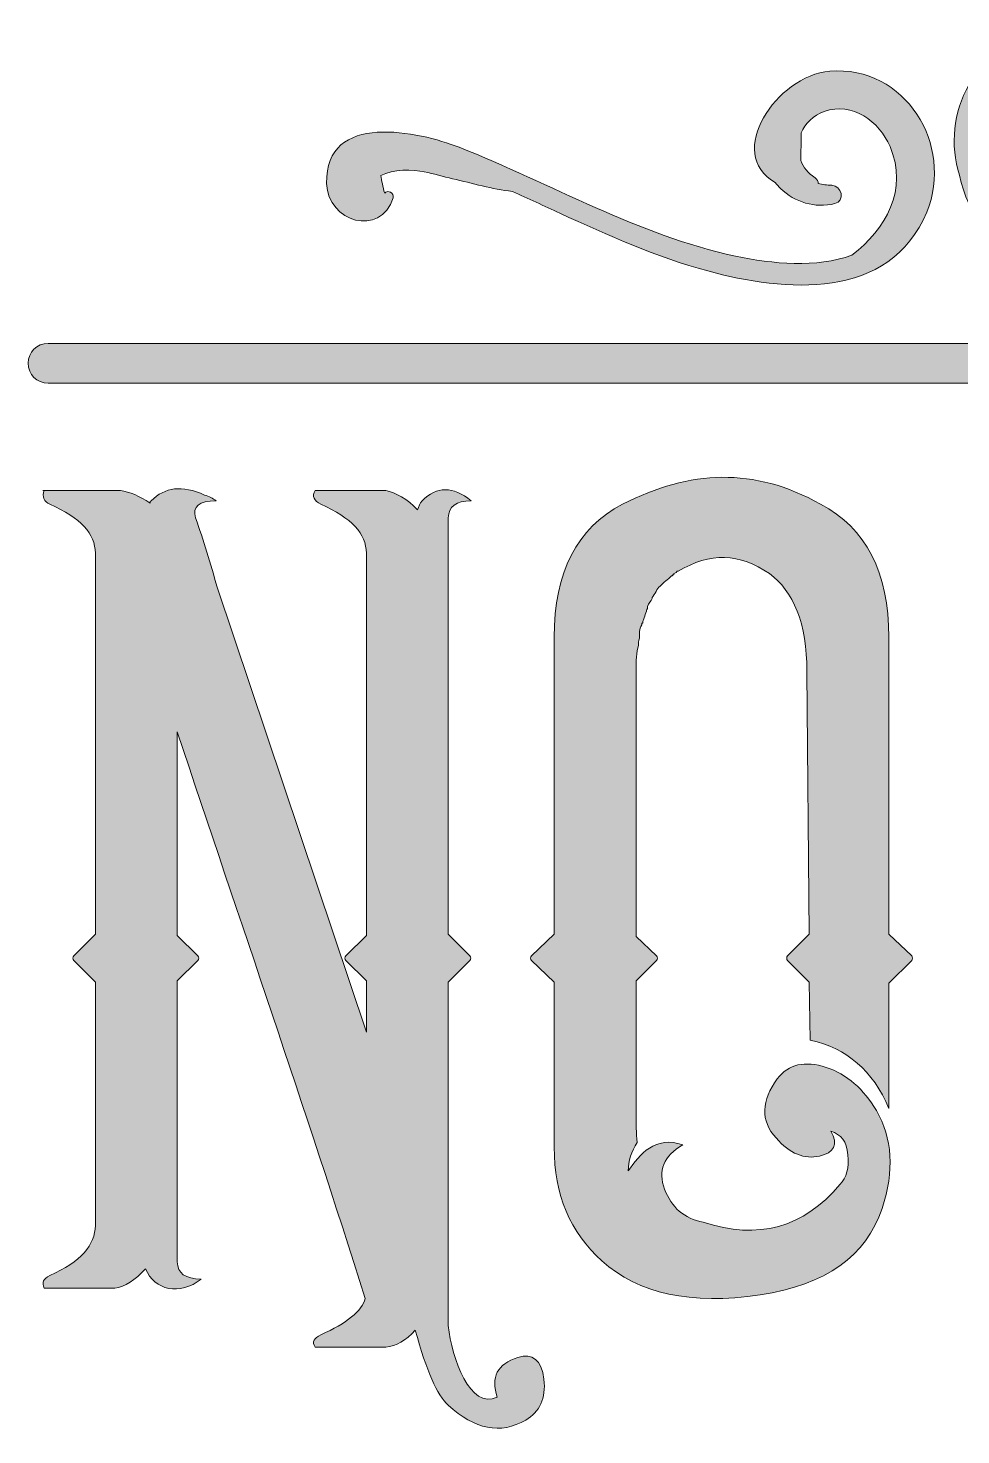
# Model space of a CAD drawing. Header units: inches. Extents: x 72 to 1008, y -817 to -264.
# Drawn here: x 72 to 262.4, y -559.3 to -272 of the extents above; entities that cross this region are included whole.
import ezdxf

# ---------------------------------------------------------------- set-up
doc = ezdxf.new("R2010")
doc.units = ezdxf.units.IN
doc.header["$MEASUREMENT"] = 0
doc.layers.add('Layer 1', color=7, linetype='Continuous')

# ---------------------------------------------------------------- blocks, each defined once
blk = doc.blocks.new('block 10')
at = {"layer": 'Layer 1', "true_color": 0x680b10}
h = blk.add_hatch(color=246, dxfattribs=at)
h.dxf.hatch_style = 2
edge = h.paths.add_edge_path()
edge.add_spline(control_points=[(338.97, -296.37), (339.34, -294.51), (342.25, -294.89), (342.26, -296.74), (342.27, -304.88), (333.65, -310.41), (327.35, -314.31), (319.04, -319.45), (309.65, -322.77), (299.95, -323.83), (284.64, -325.51), (265.35, -318.76), (262.11, -302.02), (258.2, -289.84), (265.06, -274.51), (280.11, -274.27), (298.55, -273.98), (306.34, -299.1), (288.51, -306.84), (287.86, -307.12), (287.31, -306.91), (286.91, -306.5), (285.31, -306.35), (284.84, -303.82), (286.2, -302.73), (301.98, -290.03), (277.62, -272.01), (268.18, -290.14), (262.5, -301.06), (271.13, -312.68), (281.2, -316.86), (291.2, -320.98), (302.81, -319.52), (312.79, -316.02), (320.8, -313.2), (337.12, -305.77), (338.97, -296.37)], knot_values=[0, 0, 0, 0, 1, 1, 1, 2, 2, 2, 3, 3, 3, 4, 4, 4, 5, 5, 5, 6, 6, 6, 7, 7, 7, 8, 8, 8, 9, 9, 9, 10, 10, 10, 11, 11, 11, 12, 12, 12, 12], degree=3, periodic=1)
at = {"layer": 'Layer 1', "lineweight": 0}
blk.add_open_spline([(338.97, -296.37), (339.34, -294.51), (342.25, -294.89), (342.26, -296.74), (342.27, -304.88), (333.65, -310.41), (327.35, -314.31), (319.04, -319.45), (309.65, -322.77), (299.95, -323.83), (284.64, -325.51), (265.35, -318.76), (262.11, -302.02), (258.2, -289.84), (265.06, -274.51), (280.11, -274.27), (298.55, -273.98), (306.34, -299.1), (288.51, -306.84), (287.86, -307.12), (287.31, -306.91), (286.91, -306.5), (285.31, -306.35), (284.84, -303.82), (286.2, -302.73), (301.98, -290.03), (277.62, -272.01), (268.18, -290.14), (262.5, -301.06), (271.13, -312.68), (281.2, -316.86), (291.2, -320.98), (302.81, -319.52), (312.79, -316.02), (320.8, -313.2), (337.12, -305.77), (338.97, -296.37)], degree=3, knots=[0, 0, 0, 0, 1, 1, 1, 2, 2, 2, 3, 3, 3, 4, 4, 4, 5, 5, 5, 6, 6, 6, 7, 7, 7, 8, 8, 8, 9, 9, 9, 10, 10, 10, 11, 11, 11, 12, 12, 12, 12], dxfattribs=at)
blk = doc.blocks.new('block 11')
at = {"layer": 'Layer 1', "true_color": 0x680b10}
h = blk.add_hatch(color=246, dxfattribs=at)
h.dxf.hatch_style = 2
edge = h.paths.add_edge_path()
edge.add_spline(control_points=[(235.65, -280.81), (251.01, -279.54), (261.05, -295.88), (255.42, -309.57), (247.93, -327.75), (226.36, -325.9), (210.73, -321.61), (200.3, -318.75), (190.37, -314.34), (180.57, -309.82), (177.32, -308.32), (174.1, -306.82), (170.86, -305.35), (166.74, -304.9), (162.68, -303.69), (158.65, -302.78), (156.73, -302.33), (154.82, -301.74), (152.88, -301.36), (150.73, -300.94), (146.37, -300.67), (144.03, -302.14), (144.19, -303.18), (144.4, -304.36), (144.79, -305.72), (145.41, -304.9), (146.82, -305.74), (146.52, -306.67), (143.96, -314.74), (133.14, -311.66), (132.95, -303.74), (132.57, -288.9), (151.87, -293.15), (159.99, -296.35), (178.77, -303.75), (196.48, -314.34), (216.38, -318.56), (223.95, -320.18), (232.94, -321.05), (240.14, -318.36), (247.08, -313.04), (251.69, -305), (247.93, -296.18), (245.74, -291.06), (240.25, -287.03), (234.52, -289.03), (232.23, -289.83), (230.62, -291.49), (229.81, -293.42), (229.78, -295.31), (229.75, -297.19), (229.74, -299.06), (230.26, -300.4), (231.21, -301.63), (232.64, -302.57), (233.13, -302.9), (233.29, -303.34), (233.29, -303.77), (234.17, -303.98), (235.09, -304.07), (236.03, -304.1), (238.11, -304.16), (238.81, -307.31), (236.65, -307.85), (232.62, -308.85), (228.5, -307.6), (225.55, -304.73), (225.2, -304.4), (224.84, -303.98), (224.47, -303.52), (214.17, -297.68), (224.73, -281.71), (235.65, -280.81)], knot_values=[0, 0, 0, 0, 1, 1, 1, 2, 2, 2, 3, 3, 3, 4, 4, 4, 5, 5, 5, 6, 6, 6, 7, 7, 7, 8, 8, 8, 9, 9, 9, 10, 10, 10, 11, 11, 11, 12, 12, 12, 13, 13, 13, 14, 14, 14, 15, 15, 15, 16, 16, 16, 17, 17, 17, 18, 18, 18, 19, 19, 19, 20, 20, 20, 21, 21, 21, 22, 22, 22, 23, 23, 23, 24, 24, 24, 24], degree=3, periodic=1)
at = {"layer": 'Layer 1', "lineweight": 0}
blk.add_open_spline([(235.65, -280.81), (251.01, -279.54), (261.05, -295.88), (255.42, -309.57), (247.93, -327.75), (226.36, -325.9), (210.73, -321.61), (200.3, -318.75), (190.37, -314.34), (180.57, -309.82), (177.32, -308.32), (174.1, -306.82), (170.86, -305.35), (166.74, -304.9), (162.68, -303.69), (158.65, -302.78), (156.73, -302.33), (154.82, -301.74), (152.88, -301.36), (150.73, -300.94), (146.37, -300.67), (144.03, -302.14), (144.19, -303.18), (144.4, -304.36), (144.79, -305.72), (145.41, -304.9), (146.82, -305.74), (146.52, -306.67), (143.96, -314.74), (133.14, -311.66), (132.95, -303.74), (132.57, -288.9), (151.87, -293.15), (159.99, -296.35), (178.77, -303.75), (196.48, -314.34), (216.38, -318.56), (223.95, -320.18), (232.94, -321.05), (240.14, -318.36), (247.08, -313.04), (251.69, -305), (247.93, -296.18), (245.74, -291.06), (240.25, -287.03), (234.52, -289.03), (232.23, -289.83), (230.62, -291.49), (229.81, -293.42), (229.78, -295.31), (229.75, -297.19), (229.74, -299.06), (230.26, -300.4), (231.21, -301.63), (232.64, -302.57), (233.13, -302.9), (233.29, -303.34), (233.29, -303.77), (234.17, -303.98), (235.09, -304.07), (236.03, -304.1), (238.11, -304.16), (238.81, -307.31), (236.65, -307.85), (232.62, -308.85), (228.5, -307.6), (225.55, -304.73), (225.2, -304.4), (224.84, -303.98), (224.47, -303.52), (214.17, -297.68), (224.73, -281.71), (235.65, -280.81)], degree=3, knots=[0, 0, 0, 0, 1, 1, 1, 2, 2, 2, 3, 3, 3, 4, 4, 4, 5, 5, 5, 6, 6, 6, 7, 7, 7, 8, 8, 8, 9, 9, 9, 10, 10, 10, 11, 11, 11, 12, 12, 12, 13, 13, 13, 14, 14, 14, 15, 15, 15, 16, 16, 16, 17, 17, 17, 18, 18, 18, 19, 19, 19, 20, 20, 20, 21, 21, 21, 22, 22, 22, 23, 23, 23, 24, 24, 24, 24], dxfattribs=at)
blk = doc.blocks.new('block 3')
at = {"layer": 'Layer 1'}
for name in ['block 10', 'block 11']:
    blk.add_blockref(name, (0, 0), dxfattribs=at)
blk = doc.blocks.new('block 13')
at = {"layer": 'Layer 1', "true_color": 0x680b10}
h = blk.add_hatch(color=246, dxfattribs=at)
h.dxf.hatch_style = 2
edge = h.paths.add_edge_path()
edge.add_spline(control_points=[(205.64, -500.07), (201.69, -502.39), (200.53, -505.41), (201.92, -509.13), (203.32, -512.85), (205.87, -515.17), (209.82, -515.87), (220.98, -519.59), (230.27, -517.03), (237.71, -508.2), (239.1, -506.8), (239.57, -504.71), (239.33, -502.16), (239.1, -499.37), (237.94, -497.97), (235.85, -497.28), (237.47, -500.07), (236.55, -501.69), (233.52, -502.39), (230.5, -503.09), (227.48, -501.93), (224.69, -498.67), (221.44, -495.19), (221.67, -491), (224.93, -486.59), (227.25, -483.57), (230.5, -482.87), (234.92, -484.26), (239.1, -485.66), (242.59, -488.68), (245.14, -493.09), (248.4, -498.67), (248.86, -505.41), (246.31, -513.08), (243.05, -522.84), (234.92, -528.65), (221.44, -530.74), (207.27, -532.83), (196.58, -530.51), (189.14, -523.77), (182.64, -517.96), (179.38, -510.29), (179.38, -500.53), (179.38, -500.53), (179.38, -466.84), (179.38, -466.84), (179.38, -466.84), (174.73, -462.42), (174.73, -462.42), (174.5, -462.19), (174.5, -461.72), (174.73, -461.49), (174.73, -461.49), (179.38, -457.08), (179.38, -457.08), (179.38, -457.08), (179.38, -396.43), (179.38, -396.43), (179.38, -383.18), (184.03, -374.12), (193.32, -369.24), (207.27, -362.27), (220.05, -361.57), (233.76, -369.24), (243.05, -374.12), (247.7, -383.18), (247.7, -396.43), (247.7, -396.43), (247.7, -457.08), (247.7, -457.08), (247.7, -457.08), (252.35, -461.49), (252.35, -461.49), (252.58, -461.72), (252.58, -462.19), (252.35, -462.42), (252.35, -462.42), (247.7, -467.07), (247.7, -467.07), (247.7, -467.07), (247.7, -492.63), (247.7, -492.63), (244.45, -484.96), (239.1, -480.31), (231.66, -478.69), (231.66, -478.69), (231.43, -466.84), (231.43, -466.84), (231.43, -466.84), (227.02, -462.42), (227.02, -462.42), (226.79, -462.19), (226.79, -461.72), (227.02, -461.49), (227.02, -461.49), (231.43, -457.08), (231.43, -457.08), (231.43, -457.08), (230.97, -403.4), (230.97, -403.4), (230.97, -393.64), (228.18, -386.9), (223.3, -383.42), (217.26, -379.23), (211.22, -379), (204.71, -382.95), (204.71, -382.95), (204.48, -382.95), (204.48, -382.95), (204.48, -382.95), (204.25, -383.18), (204.25, -383.18), (204.01, -383.18), (204.01, -383.42), (203.78, -383.42), (203.78, -383.42), (203.78, -383.65), (203.78, -383.65), (203.78, -383.65), (203.55, -383.65), (203.55, -383.65), (203.55, -383.65), (203.55, -383.88), (203.55, -383.88), (203.55, -383.88), (203.32, -383.88), (203.32, -383.88), (202.62, -384.58), (201.69, -385.27), (200.99, -385.97), (200.29, -386.44), (200.06, -387.6), (199.37, -388.3), (199.37, -388.3), (199.37, -388.53), (199.37, -388.53), (199.13, -388.99), (198.67, -389.46), (198.44, -390.15), (198.44, -390.15), (198.44, -390.39), (198.44, -390.39), (198.44, -390.62), (198.2, -390.85), (198.2, -391.08), (197.97, -391.55), (197.97, -392.01), (197.74, -392.48), (197.74, -392.71), (197.51, -392.94), (197.51, -393.18), (197.51, -393.18), (197.51, -393.41), (197.51, -393.41), (197.51, -393.64), (197.28, -393.41), (197.28, -393.64), (197.28, -393.64), (197.28, -393.87), (197.28, -393.87), (197.04, -394.34), (196.81, -394.8), (196.81, -395.27), (196.81, -395.27), (196.81, -395.5), (196.81, -395.5), (196.81, -395.5), (196.81, -395.96), (196.81, -395.96), (196.81, -395.96), (196.81, -396.2), (196.81, -396.2), (196.81, -396.66), (196.58, -397.36), (196.58, -397.82), (196.58, -397.82), (196.58, -398.05), (196.58, -398.05), (196.58, -398.05), (196.35, -399.22), (196.35, -399.22), (196.35, -399.22), (196.11, -401.08), (196.11, -401.08), (196.11, -401.08), (196.11, -457.54), (196.11, -457.54), (196.11, -457.54), (200.29, -461.49), (200.29, -461.49), (200.53, -461.72), (200.53, -462.19), (200.29, -462.42), (200.29, -462.42), (196.11, -466.6), (196.11, -466.6), (196.11, -466.6), (196.11, -493.79), (196.11, -493.79), (196.11, -495.65), (196.11, -497.74), (196.35, -499.6), (195.18, -501.46), (194.49, -503.32), (194.49, -505.41), (196.81, -501.93), (200.06, -498.21), (205.64, -500.07)], knot_values=[0, 0, 0, 0, 1, 1, 1, 2, 2, 2, 3, 3, 3, 4, 4, 4, 5, 5, 5, 6, 6, 6, 7, 7, 7, 8, 8, 8, 9, 9, 9, 10, 10, 10, 11, 11, 11, 12, 12, 12, 13, 13, 13, 14, 14, 14, 15, 15, 15, 16, 16, 16, 17, 17, 17, 18, 18, 18, 19, 19, 19, 20, 20, 20, 21, 21, 21, 22, 22, 22, 23, 23, 23, 24, 24, 24, 25, 25, 25, 26, 26, 26, 27, 27, 27, 28, 28, 28, 29, 29, 29, 30, 30, 30, 31, 31, 31, 32, 32, 32, 33, 33, 33, 34, 34, 34, 35, 35, 35, 36, 36, 36, 37, 37, 37, 38, 38, 38, 39, 39, 39, 40, 40, 40, 41, 41, 41, 42, 42, 42, 43, 43, 43, 44, 44, 44, 45, 45, 45, 46, 46, 46, 47, 47, 47, 48, 48, 48, 49, 49, 49, 50, 50, 50, 51, 51, 51, 52, 52, 52, 53, 53, 53, 54, 54, 54, 55, 55, 55, 56, 56, 56, 57, 57, 57, 58, 58, 58, 59, 59, 59, 60, 60, 60, 61, 61, 61, 62, 62, 62, 63, 63, 63, 64, 64, 64, 65, 65, 65, 66, 66, 66, 67, 67, 67, 68, 68, 68, 69, 69, 69, 69], degree=3, periodic=1)
h = blk.add_hatch(color=246, dxfattribs=at)
h.dxf.hatch_style = 2
edge = h.paths.add_edge_path()
edge.add_spline(control_points=[(95.97, -525.39), (93.88, -527.72), (91.79, -529.11), (89.69, -529.34), (89.69, -529.34), (75.29, -529.34), (75.29, -529.34), (74.82, -528.18), (75.05, -527.49), (76.45, -526.79), (82.72, -524), (85.74, -520.51), (85.74, -516.56), (85.74, -516.56), (85.74, -466.84), (85.74, -466.84), (85.74, -466.84), (81.33, -462.42), (81.33, -462.42), (81.1, -462.19), (81.1, -461.72), (81.33, -461.49), (81.33, -461.49), (85.74, -457.08), (85.74, -457.08), (85.74, -457.08), (85.74, -379.23), (85.74, -379.23), (85.74, -375.28), (82.72, -372.03), (76.45, -369.24), (75.29, -368.78), (74.82, -367.61), (75.29, -366.45), (75.29, -366.45), (75.05, -366.45), (75.05, -366.45), (75.05, -366.45), (90.86, -366.45), (90.86, -366.45), (92.71, -366.68), (94.81, -367.61), (96.9, -369.01), (96.9, -368.78), (96.9, -368.54), (97.13, -368.54), (99.92, -365.76), (103.4, -365.29), (108.05, -367.38), (108.98, -367.61), (109.68, -368.08), (110.38, -368.54), (106.89, -368.54), (105.5, -369.71), (106.19, -372.03), (107.82, -376.68), (109.21, -381.32), (110.61, -386.2), (110.61, -386.2), (141.05, -477.06), (141.05, -477.06), (141.05, -477.06), (141.05, -466.6), (141.05, -466.6), (141.05, -466.6), (136.87, -462.42), (136.87, -462.42), (136.63, -462.19), (136.63, -461.72), (136.87, -461.49), (136.87, -461.49), (141.05, -457.31), (141.05, -457.31), (141.05, -457.31), (141.05, -379.23), (141.05, -379.23), (141.05, -375.28), (138.03, -372.03), (131.75, -369.24), (130.36, -368.54), (129.89, -367.61), (130.59, -366.45), (130.59, -366.45), (145, -366.45), (145, -366.45), (147.09, -366.92), (149.41, -368.08), (151.5, -370.4), (151.74, -369.71), (151.97, -369.01), (152.43, -368.54), (155.46, -365.52), (158.71, -365.52), (162.43, -368.54), (159.41, -368.54), (157.78, -369.71), (157.78, -372.03), (157.78, -372.03), (157.78, -457.08), (157.78, -457.08), (157.78, -457.08), (162.19, -461.49), (162.19, -461.49), (162.43, -461.72), (162.43, -462.19), (162.19, -462.42), (162.19, -462.42), (157.78, -466.84), (157.78, -466.84), (157.78, -466.84), (157.78, -537.01), (157.78, -537.01), (158.48, -543.75), (162.19, -554.21), (167.77, -551.65), (166.38, -547.47), (167.77, -544.91), (171.95, -543.52), (174.97, -542.59), (176.83, -543.98), (177.3, -547.94), (177.76, -551.88), (176.37, -554.67), (173.58, -556.3), (168.47, -559.32), (163.12, -558.16), (157.78, -553.28), (155.46, -551.19), (153.36, -546.31), (151.04, -537.94), (149.18, -540.03), (147.09, -541.2), (145, -541.43), (145, -541.43), (130.59, -541.43), (130.59, -541.43), (129.89, -540.27), (130.36, -539.57), (131.75, -538.87), (137.1, -536.55), (140.12, -533.99), (140.82, -531.44), (128.5, -492.4), (115.26, -454.29), (102.47, -415.72), (102.47, -415.72), (102.47, -457.31), (102.47, -457.31), (102.47, -457.31), (106.66, -461.49), (106.66, -461.49), (106.89, -461.72), (106.89, -462.19), (106.66, -462.42), (106.66, -462.42), (102.47, -466.6), (102.47, -466.6), (102.47, -466.6), (102.47, -524), (102.47, -524), (102.47, -526.32), (104.1, -527.49), (107.35, -527.49), (102.94, -530.97), (97.83, -529.81), (95.97, -525.39)], knot_values=[0, 0, 0, 0, 1, 1, 1, 2, 2, 2, 3, 3, 3, 4, 4, 4, 5, 5, 5, 6, 6, 6, 7, 7, 7, 8, 8, 8, 9, 9, 9, 10, 10, 10, 11, 11, 11, 12, 12, 12, 13, 13, 13, 14, 14, 14, 15, 15, 15, 16, 16, 16, 17, 17, 17, 18, 18, 18, 19, 19, 19, 20, 20, 20, 21, 21, 21, 22, 22, 22, 23, 23, 23, 24, 24, 24, 25, 25, 25, 26, 26, 26, 27, 27, 27, 28, 28, 28, 29, 29, 29, 30, 30, 30, 31, 31, 31, 32, 32, 32, 33, 33, 33, 34, 34, 34, 35, 35, 35, 36, 36, 36, 37, 37, 37, 38, 38, 38, 39, 39, 39, 40, 40, 40, 41, 41, 41, 42, 42, 42, 43, 43, 43, 44, 44, 44, 45, 45, 45, 46, 46, 46, 47, 47, 47, 48, 48, 48, 49, 49, 49, 50, 50, 50, 51, 51, 51, 52, 52, 52, 53, 53, 53, 54, 54, 54, 55, 55, 55, 55], degree=3, periodic=1)
at = {"layer": 'Layer 1', "lineweight": 0}
for points, knots in [([(205.64, -500.07), (201.69, -502.39), (200.53, -505.41), (201.92, -509.13), (203.32, -512.85), (205.87, -515.17), (209.82, -515.87), (220.98, -519.59), (230.27, -517.03), (237.71, -508.2), (239.1, -506.8), (239.57, -504.71), (239.33, -502.16), (239.1, -499.37), (237.94, -497.97), (235.85, -497.28), (237.47, -500.07), (236.55, -501.69), (233.52, -502.39), (230.5, -503.09), (227.48, -501.93), (224.69, -498.67), (221.44, -495.19), (221.67, -491), (224.93, -486.59), (227.25, -483.57), (230.5, -482.87), (234.92, -484.26), (239.1, -485.66), (242.59, -488.68), (245.14, -493.09), (248.4, -498.67), (248.86, -505.41), (246.31, -513.08), (243.05, -522.84), (234.92, -528.65), (221.44, -530.74), (207.27, -532.83), (196.58, -530.51), (189.14, -523.77), (182.64, -517.96), (179.38, -510.29), (179.38, -500.53), (179.38, -500.53), (179.38, -466.84), (179.38, -466.84), (179.38, -466.84), (174.73, -462.42), (174.73, -462.42), (174.5, -462.19), (174.5, -461.72), (174.73, -461.49), (174.73, -461.49), (179.38, -457.08), (179.38, -457.08), (179.38, -457.08), (179.38, -396.43), (179.38, -396.43), (179.38, -383.18), (184.03, -374.12), (193.32, -369.24), (207.27, -362.27), (220.05, -361.57), (233.76, -369.24), (243.05, -374.12), (247.7, -383.18), (247.7, -396.43), (247.7, -396.43), (247.7, -457.08), (247.7, -457.08), (247.7, -457.08), (252.35, -461.49), (252.35, -461.49), (252.58, -461.72), (252.58, -462.19), (252.35, -462.42), (252.35, -462.42), (247.7, -467.07), (247.7, -467.07), (247.7, -467.07), (247.7, -492.63), (247.7, -492.63), (244.45, -484.96), (239.1, -480.31), (231.66, -478.69), (231.66, -478.69), (231.43, -466.84), (231.43, -466.84), (231.43, -466.84), (227.02, -462.42), (227.02, -462.42), (226.79, -462.19), (226.79, -461.72), (227.02, -461.49), (227.02, -461.49), (231.43, -457.08), (231.43, -457.08), (231.43, -457.08), (230.97, -403.4), (230.97, -403.4), (230.97, -393.64), (228.18, -386.9), (223.3, -383.42), (217.26, -379.23), (211.22, -379), (204.71, -382.95), (204.71, -382.95), (204.48, -382.95), (204.48, -382.95), (204.48, -382.95), (204.25, -383.18), (204.25, -383.18), (204.01, -383.18), (204.01, -383.42), (203.78, -383.42), (203.78, -383.42), (203.78, -383.65), (203.78, -383.65), (203.78, -383.65), (203.55, -383.65), (203.55, -383.65), (203.55, -383.65), (203.55, -383.88), (203.55, -383.88), (203.55, -383.88), (203.32, -383.88), (203.32, -383.88), (202.62, -384.58), (201.69, -385.27), (200.99, -385.97), (200.29, -386.44), (200.06, -387.6), (199.37, -388.3), (199.37, -388.3), (199.37, -388.53), (199.37, -388.53), (199.13, -388.99), (198.67, -389.46), (198.44, -390.15), (198.44, -390.15), (198.44, -390.39), (198.44, -390.39), (198.44, -390.62), (198.2, -390.85), (198.2, -391.08), (197.97, -391.55), (197.97, -392.01), (197.74, -392.48), (197.74, -392.71), (197.51, -392.94), (197.51, -393.18), (197.51, -393.18), (197.51, -393.41), (197.51, -393.41), (197.51, -393.64), (197.28, -393.41), (197.28, -393.64), (197.28, -393.64), (197.28, -393.87), (197.28, -393.87), (197.04, -394.34), (196.81, -394.8), (196.81, -395.27), (196.81, -395.27), (196.81, -395.5), (196.81, -395.5), (196.81, -395.5), (196.81, -395.96), (196.81, -395.96), (196.81, -395.96), (196.81, -396.2), (196.81, -396.2), (196.81, -396.66), (196.58, -397.36), (196.58, -397.82), (196.58, -397.82), (196.58, -398.05), (196.58, -398.05), (196.58, -398.05), (196.35, -399.22), (196.35, -399.22), (196.35, -399.22), (196.11, -401.08), (196.11, -401.08), (196.11, -401.08), (196.11, -457.54), (196.11, -457.54), (196.11, -457.54), (200.29, -461.49), (200.29, -461.49), (200.53, -461.72), (200.53, -462.19), (200.29, -462.42), (200.29, -462.42), (196.11, -466.6), (196.11, -466.6), (196.11, -466.6), (196.11, -493.79), (196.11, -493.79), (196.11, -495.65), (196.11, -497.74), (196.35, -499.6), (195.18, -501.46), (194.49, -503.32), (194.49, -505.41), (196.81, -501.93), (200.06, -498.21), (205.64, -500.07)], [0, 0, 0, 0, 1, 1, 1, 2, 2, 2, 3, 3, 3, 4, 4, 4, 5, 5, 5, 6, 6, 6, 7, 7, 7, 8, 8, 8, 9, 9, 9, 10, 10, 10, 11, 11, 11, 12, 12, 12, 13, 13, 13, 14, 14, 14, 15, 15, 15, 16, 16, 16, 17, 17, 17, 18, 18, 18, 19, 19, 19, 20, 20, 20, 21, 21, 21, 22, 22, 22, 23, 23, 23, 24, 24, 24, 25, 25, 25, 26, 26, 26, 27, 27, 27, 28, 28, 28, 29, 29, 29, 30, 30, 30, 31, 31, 31, 32, 32, 32, 33, 33, 33, 34, 34, 34, 35, 35, 35, 36, 36, 36, 37, 37, 37, 38, 38, 38, 39, 39, 39, 40, 40, 40, 41, 41, 41, 42, 42, 42, 43, 43, 43, 44, 44, 44, 45, 45, 45, 46, 46, 46, 47, 47, 47, 48, 48, 48, 49, 49, 49, 50, 50, 50, 51, 51, 51, 52, 52, 52, 53, 53, 53, 54, 54, 54, 55, 55, 55, 56, 56, 56, 57, 57, 57, 58, 58, 58, 59, 59, 59, 60, 60, 60, 61, 61, 61, 62, 62, 62, 63, 63, 63, 64, 64, 64, 65, 65, 65, 66, 66, 66, 67, 67, 67, 68, 68, 68, 69, 69, 69, 69]), ([(95.97, -525.39), (93.88, -527.72), (91.79, -529.11), (89.69, -529.34), (89.69, -529.34), (75.29, -529.34), (75.29, -529.34), (74.82, -528.18), (75.05, -527.49), (76.45, -526.79), (82.72, -524), (85.74, -520.51), (85.74, -516.56), (85.74, -516.56), (85.74, -466.84), (85.74, -466.84), (85.74, -466.84), (81.33, -462.42), (81.33, -462.42), (81.1, -462.19), (81.1, -461.72), (81.33, -461.49), (81.33, -461.49), (85.74, -457.08), (85.74, -457.08), (85.74, -457.08), (85.74, -379.23), (85.74, -379.23), (85.74, -375.28), (82.72, -372.03), (76.45, -369.24), (75.29, -368.78), (74.82, -367.61), (75.29, -366.45), (75.29, -366.45), (75.05, -366.45), (75.05, -366.45), (75.05, -366.45), (90.86, -366.45), (90.86, -366.45), (92.71, -366.68), (94.81, -367.61), (96.9, -369.01), (96.9, -368.78), (96.9, -368.54), (97.13, -368.54), (99.92, -365.76), (103.4, -365.29), (108.05, -367.38), (108.98, -367.61), (109.68, -368.08), (110.38, -368.54), (106.89, -368.54), (105.5, -369.71), (106.19, -372.03), (107.82, -376.68), (109.21, -381.32), (110.61, -386.2), (110.61, -386.2), (141.05, -477.06), (141.05, -477.06), (141.05, -477.06), (141.05, -466.6), (141.05, -466.6), (141.05, -466.6), (136.87, -462.42), (136.87, -462.42), (136.63, -462.19), (136.63, -461.72), (136.87, -461.49), (136.87, -461.49), (141.05, -457.31), (141.05, -457.31), (141.05, -457.31), (141.05, -379.23), (141.05, -379.23), (141.05, -375.28), (138.03, -372.03), (131.75, -369.24), (130.36, -368.54), (129.89, -367.61), (130.59, -366.45), (130.59, -366.45), (145, -366.45), (145, -366.45), (147.09, -366.92), (149.41, -368.08), (151.5, -370.4), (151.74, -369.71), (151.97, -369.01), (152.43, -368.54), (155.46, -365.52), (158.71, -365.52), (162.43, -368.54), (159.41, -368.54), (157.78, -369.71), (157.78, -372.03), (157.78, -372.03), (157.78, -457.08), (157.78, -457.08), (157.78, -457.08), (162.19, -461.49), (162.19, -461.49), (162.43, -461.72), (162.43, -462.19), (162.19, -462.42), (162.19, -462.42), (157.78, -466.84), (157.78, -466.84), (157.78, -466.84), (157.78, -537.01), (157.78, -537.01), (158.48, -543.75), (162.19, -554.21), (167.77, -551.65), (166.38, -547.47), (167.77, -544.91), (171.95, -543.52), (174.97, -542.59), (176.83, -543.98), (177.3, -547.94), (177.76, -551.88), (176.37, -554.67), (173.58, -556.3), (168.47, -559.32), (163.12, -558.16), (157.78, -553.28), (155.46, -551.19), (153.36, -546.31), (151.04, -537.94), (149.18, -540.03), (147.09, -541.2), (145, -541.43), (145, -541.43), (130.59, -541.43), (130.59, -541.43), (129.89, -540.27), (130.36, -539.57), (131.75, -538.87), (137.1, -536.55), (140.12, -533.99), (140.82, -531.44), (128.5, -492.4), (115.26, -454.29), (102.47, -415.72), (102.47, -415.72), (102.47, -457.31), (102.47, -457.31), (102.47, -457.31), (106.66, -461.49), (106.66, -461.49), (106.89, -461.72), (106.89, -462.19), (106.66, -462.42), (106.66, -462.42), (102.47, -466.6), (102.47, -466.6), (102.47, -466.6), (102.47, -524), (102.47, -524), (102.47, -526.32), (104.1, -527.49), (107.35, -527.49), (102.94, -530.97), (97.83, -529.81), (95.97, -525.39)], [0, 0, 0, 0, 1, 1, 1, 2, 2, 2, 3, 3, 3, 4, 4, 4, 5, 5, 5, 6, 6, 6, 7, 7, 7, 8, 8, 8, 9, 9, 9, 10, 10, 10, 11, 11, 11, 12, 12, 12, 13, 13, 13, 14, 14, 14, 15, 15, 15, 16, 16, 16, 17, 17, 17, 18, 18, 18, 19, 19, 19, 20, 20, 20, 21, 21, 21, 22, 22, 22, 23, 23, 23, 24, 24, 24, 25, 25, 25, 26, 26, 26, 27, 27, 27, 28, 28, 28, 29, 29, 29, 30, 30, 30, 31, 31, 31, 32, 32, 32, 33, 33, 33, 34, 34, 34, 35, 35, 35, 36, 36, 36, 37, 37, 37, 38, 38, 38, 39, 39, 39, 40, 40, 40, 41, 41, 41, 42, 42, 42, 43, 43, 43, 44, 44, 44, 45, 45, 45, 46, 46, 46, 47, 47, 47, 48, 48, 48, 49, 49, 49, 50, 50, 50, 51, 51, 51, 52, 52, 52, 53, 53, 53, 54, 54, 54, 55, 55, 55, 55])]:
    blk.add_open_spline(points, degree=3, knots=knots, dxfattribs=at)
blk = doc.blocks.new('block 16')
at = {"layer": 'Layer 1', "true_color": 0x680b10}
h = blk.add_hatch(color=246, dxfattribs=at)
h.dxf.hatch_style = 2
edge = h.paths.add_edge_path()
edge.add_spline(control_points=[(1003.91, -344.53), (1003.91, -344.53), (76.09, -344.53), (76.09, -344.53), (73.84, -344.53), (72.03, -342.71), (72.03, -340.46), (72.03, -338.22), (73.84, -336.4), (76.09, -336.4), (76.09, -336.4), (1003.91, -336.4), (1003.91, -336.4), (1006.16, -336.4), (1007.97, -338.22), (1007.97, -340.46), (1007.97, -342.71), (1006.16, -344.53), (1003.91, -344.53)], knot_values=[0, 0, 0, 0, 1, 1, 1, 2, 2, 2, 3, 3, 3, 4, 4, 4, 5, 5, 5, 6, 6, 6, 6], degree=3, periodic=1)
at = {"layer": 'Layer 1', "lineweight": 0}
blk.add_open_spline([(1003.91, -344.53), (1003.91, -344.53), (76.09, -344.53), (76.09, -344.53), (73.84, -344.53), (72.03, -342.71), (72.03, -340.46), (72.03, -338.22), (73.84, -336.4), (76.09, -336.4), (76.09, -336.4), (1003.91, -336.4), (1003.91, -336.4), (1006.16, -336.4), (1007.97, -338.22), (1007.97, -340.46), (1007.97, -342.71), (1006.16, -344.53), (1003.91, -344.53)], degree=3, knots=[0, 0, 0, 0, 1, 1, 1, 2, 2, 2, 3, 3, 3, 4, 4, 4, 5, 5, 5, 6, 6, 6, 6], dxfattribs=at)
blk = doc.blocks.new('block 15')
at = {"layer": 'Layer 1'}
blk.add_blockref('block 16', (0, 0), dxfattribs=at)
blk = doc.blocks.new('block 2')
at = {"layer": 'Layer 1'}
for name in ['block 3', 'block 15', 'block 13']:
    blk.add_blockref(name, (0, 0), dxfattribs=at)

msp = doc.modelspace()

# ---------------------------------------------------------------- block references
at = {"layer": 'Layer 1'}
msp.add_blockref('block 2', (0, 0), dxfattribs=at)

doc.saveas('drawing.dxf')
